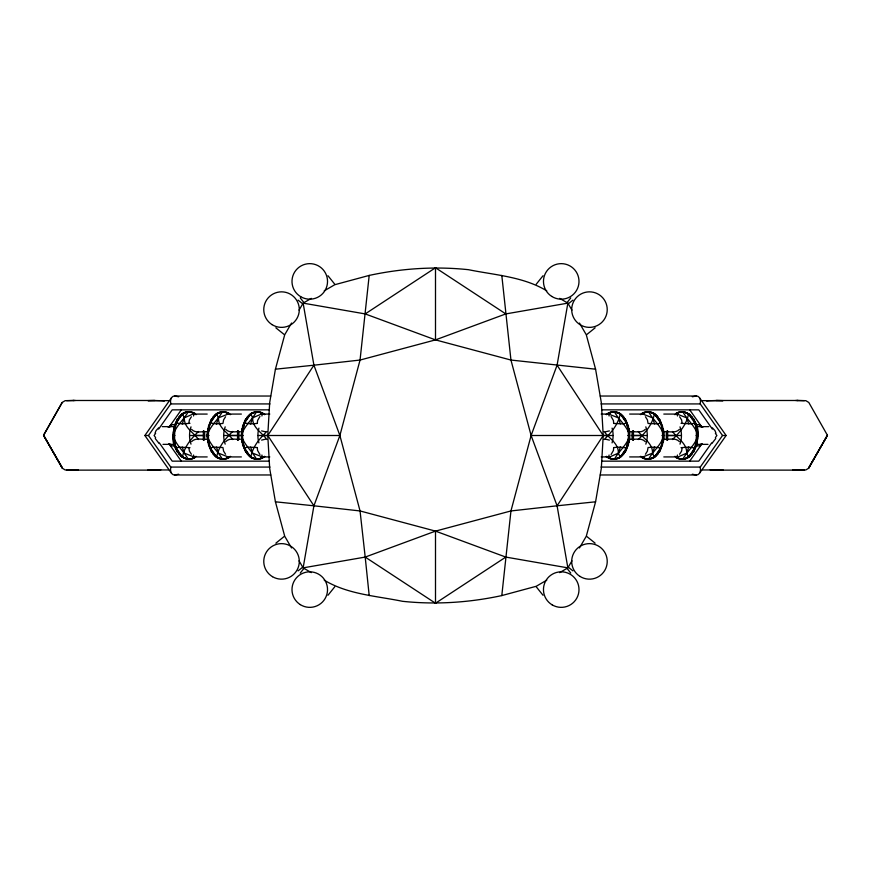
<?xml version="1.0" encoding="UTF-8"?>
<svg xmlns="http://www.w3.org/2000/svg" width="871" height="871" viewBox="0 0 871 871"><rect width="100%" height="100%" fill="white"/><g stroke="black" fill="none" stroke-linecap="round" stroke-linejoin="round"><path stroke-width="1.31" d="M189.29 459.18C184.815 459.169 180.537 456.186 178.555 452.256L177.455 452.256C171.217 439.441 174.244 401.455 196.204 414.607L191.446 412.277L188.19 411.82C183.607 420.04 175.692 426.213 172.97 435.489C171.26 447.193 183.487 466.355 196.204 456.393L191.446 458.723L188.19 459.18C183.607 450.96 175.692 444.787 172.97 435.511L174.167 426.431L177.455 418.744L178.555 418.744C180.537 414.814 184.815 411.831 189.29 411.82M190.999 426.855C189.051 432.299 189.051 438.701 190.999 444.145M208.169 427.715L207.135 435.489C209.846 444.776 217.783 450.949 222.366 459.18L225.622 458.723L230.369 456.393C201.081 474.031 201.081 396.969 230.369 414.607L225.622 412.277L222.366 411.82C217.783 420.04 209.857 426.213 207.135 435.489L208.169 443.285M225.175 426.855C223.216 432.299 223.216 438.701 225.175 444.145M242.334 427.715L241.311 435.489C244.011 444.776 251.948 450.949 256.531 459.18L259.787 458.723L264.544 456.393C235.257 474.031 235.257 396.969 264.544 414.607L259.787 412.277L256.531 411.82C251.948 420.04 244.032 426.213 241.311 435.489L242.334 443.285M258.916 428.129C257.544 432.789 257.544 438.211 258.916 442.871M612.084 442.871C613.456 438.211 613.456 432.789 612.084 428.129M628.666 443.285C633.489 430.437 619.575 421.891 614.469 411.82L611.213 412.277L606.456 414.607C635.743 396.969 635.743 474.031 606.456 456.393L611.213 458.723L614.469 459.18C619.553 449.109 633.522 440.584 628.666 427.715M645.825 444.145C647.784 438.701 647.784 432.299 645.825 426.855M662.831 443.285C667.654 430.437 653.751 421.891 648.634 411.82L645.378 412.277L640.631 414.607C669.919 396.969 669.919 474.031 640.631 456.393L645.378 458.723L648.634 459.18C653.729 449.109 667.687 440.584 662.831 427.715M680.001 444.145C681.949 438.701 681.949 432.299 680.001 426.855M681.71 411.82C686.185 411.831 690.463 414.814 692.445 418.744L693.545 418.744C699.783 431.559 696.756 469.545 674.796 456.393L679.554 458.723L682.81 459.18C687.393 450.949 695.33 444.776 698.03 435.489C699.729 423.785 687.502 404.645 674.796 414.607L679.554 412.277L682.81 411.82C687.393 420.051 695.33 426.224 698.03 435.511L696.833 444.569L693.545 452.256L692.445 452.256C690.463 456.186 686.185 459.169 681.71 459.18M291.545 547.957L284.719 536.242L275.421 501.805L269.694 468.478L267.767 435.5L269.694 402.522L275.421 369.195L284.719 334.758L291.545 323.043M579.455 323.043L586.281 334.758L595.579 369.195L601.306 402.522L603.233 435.5L601.306 468.478L595.579 501.805L586.281 536.242L579.455 547.957M243.597 426.431L242.508 426.431L244.697 422.337L242.28 433.17L241.648 433.17M627.403 444.569L628.492 444.569L626.303 448.663L628.72 437.83L629.352 437.83M203.389 440.138L203.389 430.862L204.478 435.5L203.868 440.138M237.554 440.138L237.554 430.862M633.446 440.138L633.446 430.862M667.611 440.138L667.611 430.862L666.522 435.5L667.132 440.138M257.315 423.393L257.576 420.541L259.917 416.512M613.685 447.607L613.424 450.459L611.083 454.488M311.328 572.639L303.141 567.859L313.919 505.801L339.886 435.5L360.05 360.05L369.195 275.421C401.792 268.377 435.282 266.178 468.478 269.694C494.75 275.062 523.438 276.64 546.781 290.86M324.219 580.14C347.562 594.36 376.25 595.938 402.522 601.306C435.718 604.822 469.208 602.623 501.805 595.579L510.95 510.95L531.114 435.5L557.081 365.199L567.859 303.141L559.672 298.361M173.939 433.17L173.307 433.17L174.167 426.431L182.387 413.616L183.487 413.616M687.513 457.384L688.613 457.384L696.833 444.569L697.693 437.83L697.061 437.83M209.835 446.671L209.203 446.671L210.521 448.663L208.692 442.392L208.06 442.392L207.178 435.5L208.06 428.608L208.692 428.608L210.521 422.337L209.203 424.329L209.835 424.329M243.597 444.569L242.508 444.569L244.697 448.663L242.867 442.392L242.225 442.392L241.343 435.5L242.225 428.608L242.867 428.608M627.403 426.431L628.492 426.431L626.303 422.337L628.133 428.608L628.775 428.608L629.657 435.5L628.775 442.392L628.133 442.392M661.165 424.329L661.797 424.329L660.479 422.337L662.308 428.608L662.94 428.608L663.822 435.5L662.94 442.392L662.308 442.392L660.479 448.663L661.797 446.671L661.165 446.671M238.033 440.138L238.643 435.5L238.033 430.862M632.967 440.138L632.357 435.5L632.967 430.862M188.974 422.489L189.399 419.909L191.391 416.774M223.139 422.489L223.575 419.909L225.556 416.774M647.861 448.511L647.425 451.091L645.444 454.227M682.026 448.511L681.601 451.091L679.609 454.227M193.569 415.968L193.993 413.616L195.093 413.616M261.91 415.968L262.334 413.616L263.434 413.616M607.566 457.384L608.666 457.384L609.09 455.032M675.907 457.384L677.007 457.384L677.431 455.032M173.601 430.862L176.356 422.337L178.555 418.744M692.445 452.256L694.644 448.663L697.399 440.138M208.692 428.608L207.766 430.862M662.308 442.392L663.234 440.138M176.29 423.023L182.3 423.905L184.282 417.862L182.387 413.616M209.432 426.431L208.332 426.431L210.455 423.023L216.465 423.905L218.447 417.862L216.563 413.616L223.455 411.82M242.508 426.431L244.631 423.023L250.641 423.905L252.623 417.862L250.728 413.616L257.631 411.82M628.492 444.569L626.369 447.977L620.359 447.095L618.377 453.138L620.272 457.384L613.369 459.18M661.568 444.569L662.668 444.569L660.545 447.977L654.535 447.095L652.553 453.138L654.437 457.384L647.545 459.18M694.71 447.977L688.7 447.095L686.718 453.138L688.613 457.384M155.06 433.094L156.029 430.633L158.609 427.846M210.042 422.337L211.631 418.744L212.72 418.744L214.712 415.805L217.652 413.616M244.207 422.337L245.796 418.744L246.896 418.744L248.888 415.805L251.828 413.616M619.172 457.384L622.112 455.195L624.104 452.256L625.204 452.256L626.793 448.663M653.348 457.384L656.288 455.195L658.28 452.256L659.369 452.256L660.958 448.663M183.487 457.384L182.387 457.384C184.336 446.594 190.967 438.919 198.534 431.461M223.455 459.18L216.563 457.384C218.512 446.594 225.143 438.919 232.709 431.461M257.631 459.18L250.728 457.384C252.677 446.594 259.308 438.919 266.874 431.461M613.369 411.82L620.272 413.616C618.323 424.406 611.692 432.081 604.126 439.539M647.545 411.82L654.437 413.616C652.488 424.406 645.857 432.081 638.291 439.539M687.513 413.616L688.613 413.616C686.664 424.406 680.033 432.081 672.466 439.539M715.766 438.538L711.912 443.459M75.276 470.122L65.173 469.948L62.2 468.141L43.55 435.304L62.2 402.467L65.173 400.66L75.276 400.486M43.583 435.304L62.462 468.141L43.55 435.304L62.2 402.467M299.047 310.163L303.141 303.141L311.328 298.361M571.953 560.837L567.859 567.859L559.672 572.639M210.455 423.023L216.563 413.616M244.631 423.023L250.728 413.616M620.272 457.384L626.369 447.977M654.437 457.384L660.545 447.977M501.805 275.421L510.95 360.05L531.114 435.5L557.081 505.801L567.859 567.859L505.801 557.081L435.5 531.114L360.05 510.95L313.919 505.801L267.767 435.5L313.919 365.199L303.141 303.141L365.199 313.919L435.5 339.886L510.95 360.05L595.579 369.195M299.047 560.837L303.141 567.859L365.199 557.081L435.5 531.114L510.95 510.95L557.081 505.801L603.233 435.5L557.081 365.199M171.424 397.851L144.869 435.5L171.424 473.149M699.576 473.149L726.131 435.5L699.576 397.851M145.054 435.5L148.473 435.5L170.738 403.926L269.988 403.926M155.626 433.366L154.113 435.5L155.626 437.634M158.642 429.087L172.208 409.849L269.313 409.849M169.235 426.953L181.299 409.849M689.701 461.151L701.765 444.047M711.607 442.98L698.792 461.151L601.687 461.151M715.374 437.634L716.887 435.5L715.374 433.366M725.946 435.5L722.527 435.5L700.262 467.074L601.012 467.074M212.72 418.744L210.858 420.464M246.896 418.744L245.023 420.464M624.104 452.256L625.977 450.536M658.28 452.256L660.142 450.536M169.965 426.942L171.543 424.808L173.623 424.623M695.461 446.148L699.772 445.767L701.286 443.709M300.255 573.053L304.317 567.979M536.242 284.207L543.025 275.737M327.975 595.263L334.758 586.793M566.683 303.021L570.745 297.947M173.873 428.042L175.387 426.224M695.777 444.177L697.257 442.403M191.576 441.63C195.648 437.209 202.562 440.007 207.723 439.202M225.752 441.63C229.465 437.471 235.845 439.822 240.646 439.202M645.248 429.37C641.535 433.529 635.155 431.178 630.354 431.798M679.424 429.37C675.352 433.791 668.438 430.993 663.277 431.798M567.848 304.186L572.922 300.114M275.846 543.188L284.305 536.394M586.695 334.606L595.154 327.812M298.078 570.886L303.152 566.814M168.201 427.421L171.543 424.808M702.222 443.851L699.772 445.767M365.199 313.919L435.5 267.767L505.801 313.919L567.859 303.141L571.953 310.163M275.421 369.195L313.919 365.199L339.886 435.5L360.05 510.95L365.199 557.081L435.5 603.233L505.801 557.081M324.219 290.86L334.758 284.719L369.195 275.421M546.781 580.14L536.242 586.281L501.805 595.579M193.993 413.616L184.282 417.862C184.031 427.846 193.58 432.408 198.534 439.539M262.334 413.616L252.623 417.862C252.361 427.846 261.921 432.408 266.874 439.539M608.666 457.384L618.377 453.138C618.639 443.154 609.079 438.592 604.126 431.461M677.007 457.384L686.718 453.138C686.969 443.154 677.42 438.592 672.466 431.461M313.919 365.199L360.05 360.05L435.5 339.886L505.801 313.919M173.939 437.83L173.307 437.83L174.167 444.569L176.29 447.977L179.219 447.095L189.976 447.683M209.432 444.569L208.332 444.569L210.455 447.977L213.395 447.095L222.998 447.542M242.508 444.569L244.631 447.977L247.56 447.095L257.163 447.542M628.492 426.431L626.369 423.023L623.44 423.905L613.837 423.458M661.568 426.431L662.668 426.431L660.545 423.023L657.605 423.905L648.002 423.458M697.061 433.17L697.693 433.17L696.833 426.431L694.71 423.023L691.781 423.905L681.024 423.317M173.002 435.5L174.864 435.5M207.178 435.5L209.029 435.5M241.343 435.5L243.205 435.5M261.605 440.105L265.503 439.202M609.395 430.895L605.497 431.798M178.664 474.227L174.842 474.967L270.718 474.967M692.336 396.773L696.158 396.033L600.282 396.033M189.976 423.317L182.3 423.905M222.998 423.458L216.465 423.905M257.163 423.458L250.641 423.905M613.837 447.542L620.359 447.095M648.002 447.542L654.535 447.095M681.024 447.683L688.7 447.095M557.081 505.801L595.579 501.805M174.516 424.547L176.301 424.395M160.808 469.905L147.928 469.948L168.495 469.948M798.054 400.486L715.973 400.486M77.987 469.905L72.565 470.122L155.027 470.122M72.946 470.122L77.824 469.926M66.653 400.66L73.981 400.486M795.724 470.122L805.827 469.948L808.8 468.141L827.45 435.304L808.8 402.467L805.827 400.66L795.724 400.486M797.019 470.122L804.347 469.948M716.975 400.486L709.702 400.736A49.582 38.182 90 0 0 706.697 401.106M153.906 400.486L147.928 400.649L168.495 400.649M189.736 435.5L204.478 435.5M223.901 435.5L238.643 435.5M263.935 435.511L267.822 435.5L258.077 435.5M607.065 435.489L603.178 435.5L612.923 435.5M632.357 435.5L647.099 435.5M666.522 435.5L681.264 435.5M270.718 396.033L174.842 396.033L178.664 396.773M155.027 400.486L72.946 400.486M702.505 400.649L723.072 400.649L717.094 400.486M601.012 403.926L700.262 403.926L722.527 435.5M601.687 409.849L698.792 409.849L712.358 429.087M186.938 411.929L187.57 411.929M189.9 411.929L190.531 411.929M221.103 411.929L221.746 411.929M224.065 411.929L224.707 411.929M255.279 411.929L255.911 411.929M258.241 411.929L258.872 411.929M612.128 411.929L612.759 411.929M615.089 411.929L615.721 411.929M646.293 411.929L646.935 411.929M649.254 411.929L649.897 411.929M680.469 411.929L681.1 411.929M683.43 411.929L684.062 411.929M184.021 412.832L184.652 412.832M192.818 412.832L193.449 412.832M218.186 412.832L218.817 412.832M226.993 412.832L227.625 412.832M252.361 412.832L252.993 412.832M261.158 412.832L261.79 412.832M609.21 412.832L609.842 412.832M618.007 412.832L618.639 412.832M643.375 412.832L644.007 412.832M652.183 412.832L652.815 412.832M677.551 412.832L678.182 412.832M686.348 412.832L686.979 412.832M229.258 413.616L218.447 417.862C218.196 427.846 227.756 432.408 232.709 439.539M607.566 413.616L618.377 417.862L620.359 423.905M641.742 413.616L652.553 417.862L654.535 423.905M675.907 413.616L686.718 417.862L688.7 423.905M197.162 414.073L207.2 414.073M231.338 414.073L241.365 414.073M264.784 414.073L269.792 414.073M601.208 414.073L606.216 414.073M629.635 414.073L639.662 414.073M663.8 414.073L673.838 414.073M181.266 414.607L181.897 414.607M215.431 414.607L216.073 414.607M249.607 414.607L250.238 414.607M619.172 413.616L621.393 414.607M653.348 413.616L655.569 414.607M689.103 414.607L689.734 414.607M620.762 414.607L622.602 415.805M654.927 414.607L656.767 415.805M178.795 417.187L179.426 417.187M212.96 417.187L213.591 417.187M247.135 417.187L247.767 417.187M622.112 415.805L623.865 417.187M656.288 415.805L658.041 417.187M691.574 417.187L692.205 417.187M623.233 417.187L624.104 418.744L625.204 418.744L626.793 422.337M657.409 417.187L658.28 418.744L659.369 418.744L660.958 422.337M176.682 420.464L177.314 420.464M625.977 420.464L624.104 418.744M660.142 420.464L658.28 418.744M692.445 418.744L694.318 420.464M693.686 420.464L695.134 422.337M175.027 424.329L175.659 424.329M243.368 424.329L244 424.329M627 424.329L627.632 424.329M694.644 422.337L695.973 424.329M174.167 426.431L175.256 426.431M695.341 424.329L695.744 426.431L696.833 426.431M162.267 426.638L174.81 426.638M696.19 426.638L708.733 426.638M173.884 428.608L174.527 428.608M695.744 426.431L697.116 428.608M628.133 428.608L629.058 430.862M663.234 430.862L662.308 428.608M697.399 430.862L696.473 428.608M207.723 431.798C202.562 430.993 195.648 433.791 191.576 429.37M240.646 431.798C235.845 431.178 229.465 433.529 225.752 429.37M203.531 433.17L204.162 433.17M207.472 433.17L208.115 433.17M237.696 433.17L238.338 433.17M629.352 433.17L628.72 433.17L628.579 430.862M632.662 433.17L633.304 433.17M662.885 433.17L663.528 433.17M666.838 433.17L667.469 433.17M267.767 435.5L339.886 435.5M531.114 435.5L603.233 435.5M627.795 435.5L629.689 435.5M661.971 435.5L663.854 435.5M696.136 435.5L698.03 435.5M203.531 437.83L204.162 437.83M207.472 437.83L208.115 437.83M237.696 437.83L238.338 437.83M241.648 437.83L242.28 437.83L242.867 442.392M632.662 437.83L633.304 437.83M662.885 437.83L663.528 437.83M666.838 437.83L667.469 437.83M630.354 439.202C635.155 439.822 641.535 437.471 645.248 441.63M663.277 439.202C668.438 440.007 675.352 437.209 679.424 441.63M173.601 440.138L176.356 448.663L178.555 452.256M207.766 440.138L208.692 442.392M173.884 442.392L174.527 442.392M696.473 442.392L697.116 442.392M162.997 444.362L174.276 444.362M696.724 444.362L708.003 444.362M174.167 444.569L175.256 444.569M695.744 444.569L696.833 444.569M175.027 446.671L175.659 446.671M243.368 446.671L244 446.671M627 446.671L627.632 446.671M695.341 446.671L695.973 446.671M176.682 450.536L177.314 450.536M210.042 448.663L214.712 455.195L217.652 457.384M244.207 448.663L248.888 455.195L251.828 457.384M693.686 450.536L694.318 450.536M212.72 452.256L211.631 452.256L210.858 450.536M246.896 452.256L245.796 452.256L245.023 450.536M178.795 453.813L179.426 453.813M212.96 453.813L213.591 453.813M247.135 453.813L247.767 453.813M623.233 453.813L623.865 453.813M657.409 453.813L658.041 453.813M691.574 453.813L692.205 453.813M181.266 456.393L181.897 456.393M215.431 456.393L216.073 456.393M249.607 456.393L250.238 456.393M620.762 456.393L621.393 456.393M654.927 456.393L655.569 456.393M689.103 456.393L689.734 456.393M197.162 456.927L207.2 456.927M231.338 456.927L241.365 456.927M264.784 456.927L269.792 456.927M601.208 456.927L606.216 456.927M629.635 456.927L639.662 456.927M663.8 456.927L673.838 456.927M182.3 447.095L184.282 453.138L195.093 457.384M229.258 457.384L218.447 453.138L216.465 447.095M250.641 447.095L252.623 453.138L263.434 457.384M641.742 457.384L652.553 453.138C652.804 443.154 643.244 438.592 638.291 431.461M184.021 458.168L184.652 458.168M192.818 458.168L193.449 458.168M218.186 458.168L218.817 458.168M226.993 458.168L227.625 458.168M252.361 458.168L252.993 458.168M261.158 458.168L261.79 458.168M609.21 458.168L609.842 458.168M618.007 458.168L618.639 458.168M643.375 458.168L644.007 458.168M652.183 458.168L652.815 458.168M677.551 458.168L678.182 458.168M686.348 458.168L686.979 458.168M186.938 459.071L187.57 459.071M189.9 459.071L190.531 459.071M221.103 459.071L221.746 459.071M224.065 459.071L224.707 459.071M255.279 459.071L255.911 459.071M258.241 459.071L258.872 459.071M612.128 459.071L612.759 459.071M615.089 459.071L615.721 459.071M646.293 459.071L646.935 459.071M649.254 459.071L649.897 459.071M680.469 459.071L681.1 459.071M683.43 459.071L684.062 459.071M269.313 461.151L172.208 461.151L159.393 442.98M269.988 467.074L170.738 467.074L148.473 435.5M702.505 469.948L723.072 469.948L710.192 469.905M715.973 470.122L798.435 470.122L793.013 469.905M600.282 474.967L696.158 474.967L692.336 474.227M633.446 435.5L641.241 435.511M667.622 435.5L675.406 435.511M195.594 435.489L203.379 435.5M229.759 435.489L237.554 435.5M154.025 400.486L161.298 400.736A49.582 38.182 -90 0 1 164.303 401.106M797.019 400.486L804.347 400.66M66.653 469.948L73.981 470.122M793.176 469.926L798.054 470.122M694.623 424.319L696.484 424.547M175.539 446.148L171.228 445.767L168.778 443.851M697.377 424.623L699.457 424.808L702.799 427.421M275.421 501.805L313.919 505.801M605.497 439.202L609.395 440.105M265.503 431.798L261.605 430.895M298.078 300.114L303.152 304.186M586.695 536.394L595.154 543.188M275.846 327.812L284.305 334.606M567.848 566.814L572.922 570.886M159.088 443.459L155.234 438.538M679.609 416.774L681.601 419.909L682.026 422.489M645.444 416.774L647.425 419.909L647.861 422.489M225.556 454.227L223.575 451.091L223.139 448.511M191.391 454.227L189.399 451.091L188.974 448.511M712.391 427.846L714.971 430.633L715.94 433.094M611.083 416.512L613.424 420.541L613.685 423.393M259.917 454.488L257.576 450.459L257.315 447.607M695.613 426.224L697.127 428.042M173.743 442.403L175.223 444.177M566.683 567.979L570.745 573.053M327.975 275.737L334.758 284.207M536.242 586.793L543.025 595.263M300.255 297.947L304.317 303.021M699.457 424.808L701.035 426.942M169.714 443.709L171.228 445.767M689.701 409.849L701.765 426.953M169.235 444.047L181.299 461.151M688.613 413.616L694.71 423.023M654.437 413.616L660.545 423.023M620.272 413.616L626.369 423.023M244.631 447.977L250.728 457.384M210.455 447.977L216.563 457.384M176.29 447.977L182.387 457.384M677.007 413.616L677.431 415.968M608.666 413.616L609.09 415.968M261.91 455.032L262.334 457.384M193.569 455.032L193.993 457.384M365.199 557.081L369.195 595.579M435.5 267.767L435.5 339.886M435.5 531.114L435.5 603.233M170.89 403.915A8.209 5.879 58.9 0 1 174.788 395.848M174.788 475.152A8.209 5.879 -58.9 0 1 170.89 467.085M178.784 418.755A23.68 15.188 -90 0 1 196.498 414.465M204.456 431.189A23.68 15.188 -90 0 1 204.456 439.811M196.498 456.535A23.68 15.188 -90 0 1 178.784 452.245M195.681 456.535A23.68 15.188 90 0 1 173.59 437.623M173.59 433.377A23.68 15.188 90 0 1 195.681 414.465M203.64 431.189A23.68 15.188 90 0 1 203.64 439.811M212.96 418.755A23.68 15.188 -90 0 1 230.673 414.465M238.632 431.189A23.68 15.188 -90 0 1 238.632 439.811M230.673 456.535A23.68 15.188 -90 0 1 212.96 452.245M229.857 456.535A23.68 15.188 -90 0 1 207.69 435.5A23.68 15.188 -90 0 1 229.857 414.465M237.816 431.189A23.68 15.188 -90 0 1 237.816 439.811M252.274 413.485A23.68 15.188 -90 0 1 264.838 414.465M264.838 456.535A23.68 15.188 -90 0 1 252.274 457.515M249.552 455.315A23.68 15.188 -90 0 1 247.124 452.245M247.124 418.755A23.68 15.188 -90 0 1 249.552 415.685M241.92 433.377A23.68 15.188 -90 0 1 264.022 414.465M264.022 456.535A23.68 15.188 -90 0 1 241.92 437.623M696.212 395.848A8.209 5.879 -58.9 0 1 700.11 403.915M700.11 467.085A8.209 5.879 58.9 0 1 696.212 475.152M674.502 414.465A23.68 15.188 -90 0 1 692.216 418.755M692.216 452.245A23.68 15.188 -90 0 1 674.502 456.535M666.544 439.811A23.68 15.188 -90 0 1 666.544 431.189M675.319 414.465A23.68 15.188 -90 0 1 697.41 433.377M697.41 437.623A23.68 15.188 -90 0 1 675.319 456.535M667.36 439.811A23.68 15.188 -90 0 1 667.36 431.189M640.327 414.465A23.68 15.188 -90 0 1 658.041 418.755M658.041 452.245A23.68 15.188 -90 0 1 640.327 456.535M632.368 439.811A23.68 15.188 -90 0 1 632.368 431.189M641.143 414.465A23.68 15.188 -90 0 1 663.31 435.5A23.68 15.188 -90 0 1 641.143 456.535M633.184 439.811A23.68 15.188 -90 0 1 633.184 431.189M606.162 414.465A23.68 15.188 -90 0 1 618.726 413.485M621.448 415.685A23.68 15.188 -90 0 1 623.876 418.755M623.876 452.245A23.68 15.188 -90 0 1 621.448 455.315M618.726 457.515A23.68 15.188 -90 0 1 606.162 456.535M606.978 414.465A23.68 15.188 -90 0 1 629.08 433.377M629.08 437.623A23.68 15.188 -90 0 1 606.978 456.535M827.45 435.304L808.538 468.141L827.417 435.304M272.057 324.633A17.758 17.758 0 0 0 299.286 310.305A17.758 17.758 0 0 0 273.265 293.886A17.758 17.758 0 0 0 272.057 324.633M300.713 296.695A17.758 17.758 0 0 0 327.529 281.605A17.758 17.758 0 0 0 301.05 265.927A17.758 17.758 0 0 0 300.713 296.695M551.768 296.434A17.758 17.758 0 0 0 578.986 282.084A17.758 17.758 0 0 0 552.943 265.699A17.758 17.758 0 0 0 551.768 296.434M580.434 324.905A17.758 17.758 0 0 0 607.229 309.782A17.758 17.758 0 0 0 580.739 294.137A17.758 17.758 0 0 0 580.434 324.905M579.988 576.417A17.758 17.758 0 0 0 607.218 562.089A17.758 17.758 0 0 0 581.197 545.671A17.758 17.758 0 0 0 579.988 576.417M552.181 604.877A17.758 17.758 0 0 0 578.997 589.787A17.758 17.758 0 0 0 552.519 574.109A17.758 17.758 0 0 0 552.181 604.877M300.299 604.626A17.758 17.758 0 0 0 327.518 590.266A17.758 17.758 0 0 0 301.475 573.88A17.758 17.758 0 0 0 300.299 604.626M272.503 576.689A17.758 17.758 0 0 0 299.297 561.566A17.758 17.758 0 0 0 272.808 545.921A17.758 17.758 0 0 0 272.503 576.689"/></g></svg>
